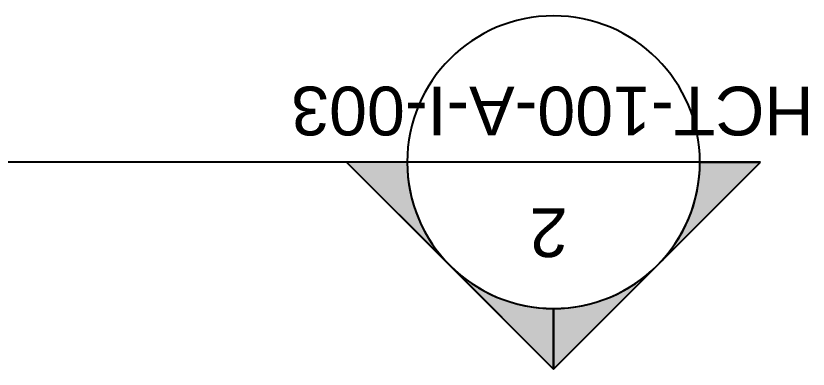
# Model space of a CAD drawing. Extents: x -5566 to 5867, y -120 to 4683.
# Drawn here: x -1835.1 to -1672.7, y 2036.1 to 2108.5 of the extents above; entities that cross this region are included whole.
import ezdxf

# ---------------------------------------------------------------- set-up
doc = ezdxf.new("R2010")
doc.units = 0
doc.layers.add('G-ANNO-SYMB', color=111, linetype='CONTINUOUS')
doc.styles.add('ARIAL_2', font='arial.ttf', dxfattribs={"height": 10})

# ---------------------------------------------------------------- blocks, each defined once
blk = doc.blocks.new('SECTION_-_M_SECTION_HEAD_-')
at = {"layer": 'G-ANNO-SYMB'}
h = blk.add_hatch(color=256, dxfattribs=at)
edge = h.paths.add_edge_path(flags=0)
edge.add_line((-0.6, 0.8485), (-0.6, 0.6))
edge.add_arc((-0.6, 0), 0.6, 90, 135)
edge.add_line((-1.0243, 0.4243), (-0.6, 0.8485))
h = blk.add_hatch(color=256, dxfattribs=at)
edge = h.paths.add_edge_path(flags=0)
edge.add_line((-0.6, 0.8485), (-0.1757, 0.4243))
edge.add_arc((-0.6, 0), 0.6, 45, 90)
edge.add_line((-0.6, 0.6), (-0.6, 0.8485))
h = blk.add_hatch(color=256, dxfattribs=at)
edge = h.paths.add_edge_path(flags=0)
edge.add_line((-1.4485, 0), (-1.0243, 0.4243))
edge.add_arc((-0.6, 0), 0.6, 135, 180)
edge.add_line((-1.2, 0), (-1.4485, 0))
h = blk.add_hatch(color=256, dxfattribs=at)
edge = h.paths.add_edge_path(flags=0)
edge.add_line((0.2485, 0), (0, 0))
edge.add_arc((-0.6, 0), 0.6, 0, 45)
edge.add_line((-0.1757, 0.4243), (0.2485, 0))
for p, q in [((-0.6, 0.8485), (-1.4485, 0)), ((-0.6, 0.8485), (-1.0243, 0.4243)), ((-0.6, 0.8485), (0.2485, 0)), ((-0.6, 0.6), (-0.6, 0.8485)), ((-0.6, 0.8485), (-0.6, 0.6)), ((-0.1757, 0.4243), (-0.6, 0.8485)), ((-1.0243, 0.4243), (-1.4485, 0)), ((0.2485, 0), (-0.1757, 0.4243)), ((-1.2, 0), (-1.4485, 0)), ((-1.4485, 0), (-1.2, 0)), ((0, 0), (0.2485, 0)), ((0, 0), (0.2485, 0))]:
    blk.add_line(p, q, dxfattribs=at)
for start, end in [(0, 180), (90, 135), (45, 90), (135, 180), (0, 45), (180, 360)]:
    blk.add_arc((-0.6, 0), 0.6, start, end, dxfattribs=at)

msp = doc.modelspace()

# ---------------------------------------------------------------- linework, layer by layer
at = {"layer": 'G-ANNO-SYMB'}
for p, q in [((-1754.85, 2078.55), (-1918.19, 2078.55)), ((-1694.85, 2078.55), (-1754.85, 2078.55))]:
    msp.add_line(p, q, dxfattribs=at)

# ---------------------------------------------------------------- block references
at = {"layer": 'G-ANNO-SYMB', "xscale": 49.99999999999998, "yscale": 49.99999999999998, "zscale": 49.99999999999998, "rotation": 179.9999999999995}
msp.add_blockref('SECTION_-_M_SECTION_HEAD_-', (-1754.85, 2078.55), dxfattribs=at)

# ---------------------------------------------------------------- texts
at = {"layer": 'G-ANNO-SYMB', "char_height": 10, "attachment_point": 1, "rotation": 180, "style": 'ARIAL_2'}
for s, insert, width in [('HCT-100-A-I-003', (-1671.52, 2084.04), 131.8776), ('2', (-1721.97, 2059.1), 9.6202)]:
    msp.add_mtext(s, dxfattribs=dict(at, insert=insert, width=width))

doc.saveas('drawing.dxf')
